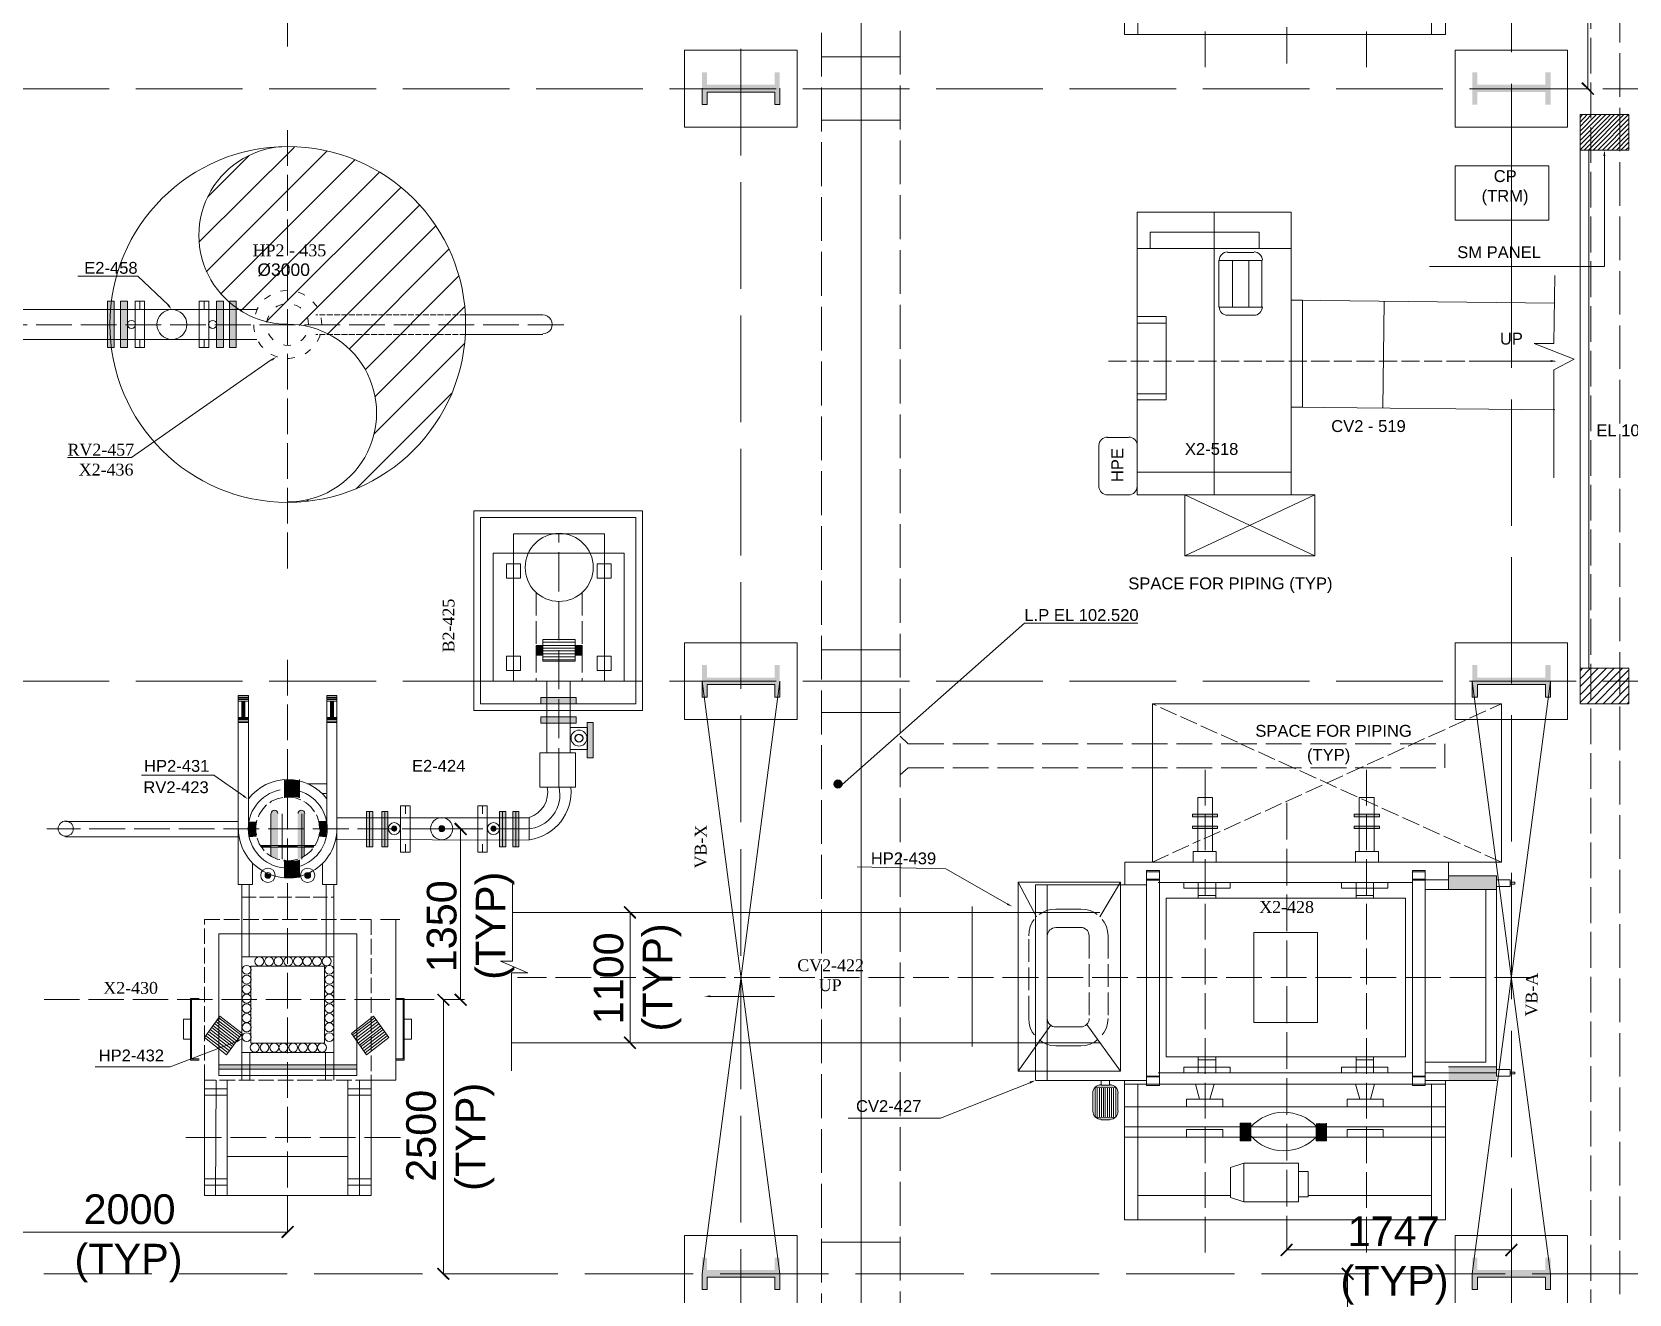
# Model space of a CAD drawing. Header units: inches. Extents: x 2602 to 127694, y 109 to 91908.
# Drawn here: x 17827 to 31301, y 41503 to 52152 of the extents above; entities that cross this region are included whole.
import ezdxf

# ---------------------------------------------------------------- set-up
doc = ezdxf.new("R2010")
doc.units = ezdxf.units.IN
doc.header["$MEASUREMENT"] = 0
doc.linetypes.add('PDF_IMPORT', pattern=[1, 0.8, -0.2])
doc.layers.add('PDF_Geometry', color=7, linetype='Continuous')
doc.layers.add('PDF_Solid Fills', color=7, linetype='Continuous', true_color=0x724639)
doc.layers.add('PDF_Text', color=230, linetype='Continuous', true_color=0xff007f)
doc.styles.add('PDF Arial', font='arial.ttf')
doc.styles.add('PDF Times New Roman', font='times.ttf')

msp = doc.modelspace()

# ---------------------------------------------------------------- hatches: boundary and pattern name
at = {"layer": 'PDF_Solid Fills', "transparency": 33554559}
for color, points in [(256, [(24136, 51539), (24136, 51811), (24094, 51811), (24094, 51706), (23523, 51706), (23523, 51811), (23480, 51811), (23480, 51539), (23523, 51539), (23523, 51644), (24094, 51644), (24094, 51539)]), (256, [(30638, 51539), (30638, 51811), (30595, 51811), (30595, 51706), (30021, 51706), (30021, 51811), (29978, 51811), (29978, 51539), (30021, 51539), (30021, 51644), (30595, 51644), (30595, 51539)]), (7, [(22136, 46976), (22080, 46976), (22080, 46894), (22136, 46894)]), (7, [(22470, 46976), (22411, 46976), (22411, 46894), (22470, 46894)]), (256, [(24136, 46540), (24136, 46812), (24094, 46812), (24094, 46704), (23523, 46704), (23523, 46812), (23480, 46812), (23480, 46540), (23523, 46540), (23523, 46645), (24094, 46645), (24094, 46540)]), (256, [(30638, 46540), (30638, 46812), (30595, 46812), (30595, 46704), (30021, 46704), (30021, 46812), (29978, 46812), (29978, 46540), (30021, 46540), (30021, 46645), (30595, 46645), (30595, 46540)]), (1, [(20085, 45838), (20023, 45845), (19958, 45838), (19958, 45690), (20000, 45697), (20043, 45697), (20085, 45690)]), (1, [(27830, 45553), (27617, 45553), (27617, 45530), (27830, 45530)]), (1, [(29194, 45553), (28981, 45553), (28981, 45530), (29194, 45530)]), (7, [(19721, 45490), (19659, 45490), (19656, 45458), (19653, 45428), (19656, 45395), (19659, 45366), (19659, 45362), (19721, 45366), (19718, 45395), (19715, 45428), (19718, 45458)]), (7, [(20309, 45490), (20246, 45490), (20253, 45458), (20253, 45395), (20246, 45366), (20309, 45362), (20309, 45366), (20312, 45395), (20315, 45428), (20312, 45458)]), (1, [(27830, 45451), (27617, 45451), (27617, 45431), (27830, 45431)]), (1, [(29194, 45451), (28981, 45451), (28981, 45431), (29194, 45431)]), (1, [(20000, 45159), (19958, 45166), (19958, 45018), (20023, 45011), (20085, 45018), (20085, 45166), (20043, 45159)]), (7, [(26931, 43266), (26833, 43266), (26823, 43263), (26820, 43263), (26807, 43257), (26797, 43247), (26971, 43243), (26957, 43257), (26944, 43263), (26941, 43263)]), (7, [(26967, 42994), (26971, 42997), (26797, 42994), (26803, 42991), (26807, 42988), (26820, 42981), (26823, 42978), (26833, 42978), (26836, 42974), (26928, 42974), (26931, 42978), (26941, 42978), (26944, 42981), (26957, 42988), (26961, 42991)]), (256, [(24136, 41541), (24136, 41810), (24094, 41810), (24094, 41705), (23523, 41705), (23523, 41810), (23480, 41810), (23480, 41541), (23523, 41541), (23523, 41646), (24094, 41646), (24094, 41541)]), (256, [(30638, 41541), (30638, 41810), (30595, 41810), (30595, 41705), (30021, 41705), (30021, 41810), (29978, 41810), (29978, 41541), (30021, 41541), (30021, 41646), (30595, 41646), (30595, 41541)])]:
    msp.add_hatch(color=color, dxfattribs=at).paths.add_polyline_path(points)
at = {"layer": 'PDF_Solid Fills', "true_color": 0x00b8b8, "transparency": 33554559}
for points in [[(30910, 51729), (30897, 51719), (30999, 51618), (31008, 51627)], [(21489, 45372), (21499, 45382), (21401, 45484), (21388, 45471)], [(30182, 45031), (29778, 45031), (29778, 44916), (30182, 44916)], [(22916, 44667), (22926, 44680), (22828, 44779), (22818, 44769)], [(21342, 43932), (21352, 43942), (21253, 44040), (21243, 44031)], [(21401, 44040), (21388, 44031), (21489, 43932), (21499, 43942)], [(22828, 43680), (22818, 43670), (22916, 43568), (22926, 43578)], [(30182, 43421), (29778, 43421), (29778, 43306), (30182, 43306)], [(28109, 42945), (28020, 42945), (28020, 42797), (28109, 42797)], [(28748, 42945), (28660, 42945), (28660, 42797), (28748, 42797)], [(19928, 41984), (19941, 41974), (20040, 42072), (20030, 42082)], [(28466, 41921), (28456, 41931), (28358, 41830), (28368, 41820)], [(30254, 41830), (30264, 41820), (30362, 41921), (30352, 41931)], [(21253, 41728), (21243, 41718), (21342, 41620), (21352, 41630)], [(28971, 41620), (28981, 41630), (28883, 41728), (28873, 41718)]]:
    msp.add_hatch(color=132, dxfattribs=at).paths.add_polyline_path(points)
at = {"layer": 'PDF_Solid Fills', "true_color": 0xb85b5b, "transparency": 33554559}
for points in [[(18465, 49879), (18465, 49489), (18521, 49489), (18521, 49879)], [(18573, 49879), (18573, 49489), (18632, 49489), (18632, 49879)], [(19384, 49879), (19384, 49489), (19443, 49489), (19443, 49879)], [(19495, 49879), (19495, 49489), (19551, 49489), (19551, 49879)], [(22418, 46537), (22119, 46537), (22119, 46484), (22418, 46484)], [(22418, 46373), (22119, 46373), (22119, 46320), (22418, 46320)], [(22562, 46327), (22510, 46327), (22510, 46028), (22562, 46028)], [(20702, 45576), (20650, 45576), (20650, 45277), (20702, 45277)], [(20830, 45576), (20778, 45576), (20778, 45277), (20830, 45277)], [(21824, 45576), (21771, 45576), (21771, 45277), (21824, 45277)], [(21936, 45576), (21883, 45576), (21883, 45277), (21936, 45277)], [(19843, 45287), (19754, 45287), (19764, 45274), (19843, 45274)], [(20069, 45287), (19902, 45287), (19902, 45274), (20069, 45274)], [(20213, 45287), (20125, 45287), (20125, 45274), (20204, 45274)], [(19817, 45047), (19803, 45054), (19797, 45047), (19797, 45044), (19794, 45038), (19794, 45031), (19797, 45028), (19797, 45021), (19800, 45018), (19803, 45018), (19810, 45011), (19823, 45011), (19830, 45018), (19833, 45018), (19836, 45021), (19839, 45028), (19839, 45038), (19836, 45038), (19826, 45044)], [(20174, 45028), (20174, 45044), (20171, 45047), (20171, 45051), (20167, 45054), (20164, 45054), (20161, 45051), (20154, 45049), (20158, 45051), (20164, 45054), (20161, 45054), (20158, 45057), (20145, 45057), (20141, 45054), (20138, 45054), (20135, 45051), (20131, 45044), (20131, 45041), (20128, 45038), (20128, 45031), (20131, 45028), (20131, 45021), (20135, 45018), (20138, 45018), (20145, 45011), (20158, 45011), (20161, 45015), (20167, 45018), (20171, 45021)]]:
    msp.add_hatch(color=13, dxfattribs=at).paths.add_polyline_path(points)
at = {"layer": 'PDF_Solid Fills', "true_color": 0x0000b8, "transparency": 33554559}
for points in [[(19623, 46507), (19597, 46507), (19597, 46369), (19623, 46369)], [(20371, 46507), (20345, 46507), (20345, 46369), (20371, 46369)]]:
    msp.add_hatch(color=172, dxfattribs=at).paths.add_polyline_path(points)
at = {"layer": 'PDF_Solid Fills', "true_color": 0x942500, "transparency": 33554559}
h = msp.add_hatch(color=24, dxfattribs=at)
h.paths.add_polyline_path([(22454, 46163), (22428, 46163), (22431, 46159), (22450, 46159)])
h.paths.add_polyline_path([(22460, 46166), (22457, 46166), (22454, 46163), (22460, 46163)])
h.paths.add_polyline_path([(22467, 46173), (22464, 46173), (22464, 46169), (22460, 46166), (22464, 46166), (22467, 46169)])
h.paths.add_polyline_path([(22414, 46209), (22411, 46209), (22411, 46202), (22408, 46199), (22408, 46186), (22411, 46179), (22411, 46176), (22418, 46169), (22418, 46166), (22421, 46166), (22421, 46163), (22428, 46163), (22428, 46166), (22424, 46166), (22414, 46176), (22414, 46179), (22411, 46186), (22411, 46199), (22414, 46202)])
h.paths.add_polyline_path([(22467, 46215), (22464, 46215), (22464, 46212), (22470, 46205), (22470, 46199), (22473, 46192), (22470, 46186), (22470, 46179), (22467, 46176), (22467, 46173), (22470, 46173), (22470, 46176), (22473, 46179), (22473, 46186), (22477, 46192), (22473, 46199), (22473, 46205), (22467, 46212)])
h.paths.add_polyline_path([(22450, 46225), (22431, 46225), (22428, 46222), (22424, 46222), (22414, 46212), (22414, 46209), (22418, 46209), (22418, 46212), (22421, 46215), (22424, 46215), (22428, 46219), (22434, 46222), (22450, 46222), (22454, 46219), (22457, 46219), (22460, 46215), (22464, 46215), (22457, 46222), (22454, 46222)])
for points in [[(24635, 45838), (24615, 45838), (24609, 45835), (24606, 45831), (24599, 45828), (24596, 45822), (24592, 45818), (24589, 45812), (24589, 45799), (24599, 45779), (24606, 45776), (24609, 45772), (24615, 45769), (24635, 45769), (24648, 45776), (24651, 45779), (24661, 45799), (24661, 45812), (24658, 45818), (24655, 45822), (24651, 45828), (24648, 45831)], [(20892, 45448), (20876, 45448), (20863, 45435), (20863, 45418), (20873, 45408), (20876, 45408), (20879, 45405), (20889, 45405), (20892, 45408), (20896, 45408), (20906, 45418), (20906, 45435)], [(21296, 45451), (21273, 45451), (21270, 45448), (21263, 45444), (21263, 45441), (21260, 45438), (21260, 45431), (21257, 45428), (21260, 45421), (21260, 45418), (21263, 45415), (21263, 45412), (21270, 45408), (21276, 45402), (21289, 45402), (21296, 45405), (21306, 45415), (21306, 45418), (21309, 45421), (21309, 45431), (21306, 45438), (21306, 45441)], [(21729, 45448), (21709, 45448), (21703, 45441), (21703, 45438), (21699, 45435), (21699, 45418), (21709, 45408), (21712, 45408), (21716, 45405), (21726, 45405), (21729, 45408), (21732, 45408), (21739, 45415), (21739, 45418), (21742, 45425), (21742, 45431), (21739, 45435), (21739, 45438)], [(19239, 43998), (19164, 43998), (19164, 43476), (19239, 43476), (19239, 43489), (19174, 43489), (19174, 43988), (19239, 43988)], [(20968, 43998), (20896, 43998), (20896, 43988), (20958, 43988), (20958, 43489), (20896, 43489), (20896, 43476), (20968, 43476)], [(20568, 43437), (19403, 43437), (19403, 43401), (20568, 43401)]]:
    msp.add_hatch(color=24, dxfattribs=at).paths.add_polyline_path(points)
at = {"layer": 'PDF_Solid Fills', "true_color": 0x002db8, "transparency": 33554559}
for points in [[(19879, 45585), (19866, 45585), (19859, 45582), (19856, 45579), (19849, 45576), (19846, 45572), (19846, 45566), (19843, 45562), (19843, 45198), (19872, 45182), (19902, 45172), (19902, 45562), (19899, 45566), (19895, 45572), (19885, 45582)], [(20105, 45585), (20089, 45585), (20085, 45582), (20079, 45579), (20072, 45572), (20069, 45566), (20069, 45172), (20099, 45182), (20125, 45198), (20125, 45566), (20122, 45572), (20115, 45579), (20108, 45582)]]:
    msp.add_hatch(color=162, dxfattribs=at).paths.add_polyline_path(points)

# ---------------------------------------------------------------- linework, layer by layer
at = {"layer": 'PDF_Geometry', "color": 30, "linetype": 'PDF_IMPORT', "lineweight": 0, "ltscale": 1125.093782, "true_color": 0xff7f00}
for points in [[(23808, 17356), (23808, 83868), (17307, 83868), (23808, 77216)], [(11954, 51673), (103310, 51673)], [(11954, 46674), (103310, 46674)]]:
    msp.add_lwpolyline(points, dxfattribs=at)
at = {"layer": 'PDF_Geometry', "color": 30, "linetype": 'PDF_IMPORT', "lineweight": 0, "ltscale": 1331.743661, "true_color": 0xff7f00}
msp.add_lwpolyline([(30310, 17356), (30310, 79643)], dxfattribs=at)
at = {"layer": 'PDF_Geometry', "color": 24, "linetype": 'PDF_IMPORT', "lineweight": 0, "ltscale": 462.502109, "true_color": 0x942500}
msp.add_lwpolyline([(25153, 72512), (25153, 35588), (24487, 35588), (24487, 72102)], dxfattribs=at)
at = {"layer": 'PDF_Geometry', "color": 24, "lineweight": 0, "true_color": 0x942500}
for points in [[(24822, 68409), (24822, 33419)], [(24487, 51942), (25153, 51942)], [(24487, 51408), (25153, 51408)], [(19839, 49932), (19797, 49902), (19790, 49896)], [(19944, 49856), (19928, 49850), (19895, 49837), (19885, 49830)], [(19984, 49971), (19944, 49968), (19925, 49964)], [(20128, 49932), (20105, 49945), (20072, 49955)], [(20233, 49827), (20227, 49840), (20197, 49876)], [(19725, 49810), (17730, 49810)], [(19735, 49827), (19728, 49814), (19712, 49771)], [(19826, 49758), (19813, 49732), (19810, 49699)], [(20095, 49820), (20089, 49827), (20059, 49843), (20040, 49850)], [(20161, 49682), (20158, 49715), (20151, 49745)], [(20272, 49682), (20266, 49738), (20266, 49741)], [(19698, 49682), (19698, 49656), (19705, 49623)], [(19826, 49607), (19826, 49600), (19846, 49574), (19862, 49554)], [(20095, 49545), (20112, 49561), (20135, 49587), (20138, 49594)], [(20233, 49541), (20253, 49577), (20259, 49597)], [(22136, 49600), (21483, 49600)], [(19725, 49558), (17730, 49558)], [(19738, 49538), (19757, 49505), (19774, 49489)], [(19948, 49512), (19961, 49508), (19994, 49505), (20010, 49508)], [(20131, 49436), (20151, 49449), (20177, 49472)], [(19843, 49433), (19892, 49410), (19899, 49410)], [(19987, 49397), (19997, 49397), (20046, 49404)], [(24487, 46940), (25153, 46940)], [(22172, 46674), (22172, 46071)], [(22368, 46674), (22368, 46071)], [(24487, 46409), (25153, 46409)], [(22457, 46222), (22447, 46222), (22457, 46222)], [(22460, 46219), (22454, 46219), (22460, 46219)], [(22457, 46163), (22450, 46163), (22457, 46163)], [(25219, 46146), (25153, 46209)], [(29746, 46146), (29746, 45943)], [(25219, 45943), (25153, 45884)], [(22172, 45779), (22113, 45779)], [(20676, 45576), (20676, 45277)], [(20804, 45576), (20804, 45277)], [(21798, 45576), (21798, 45277)], [(21909, 45576), (21909, 45277)], [(19567, 45490), (18111, 45490)], [(20391, 45339), (22021, 45333), (22021, 45520), (20400, 45520)], [(19567, 45362), (18111, 45362)], [(19597, 44959), (19597, 44349)], [(19659, 44959), (19659, 44349)], [(20309, 44959), (20309, 44349)], [(20374, 44959), (20374, 44349)], [(19282, 43309), (19282, 42335), (20689, 42335), (20689, 43309), (20896, 43309), (20896, 44664)], [(20932, 44664), (20768, 44664)], [(19239, 43476), (19164, 43476), (19164, 43998), (19239, 43998)], [(19239, 43489), (19174, 43489), (19174, 43988), (19239, 43988)], [(20896, 43476), (20968, 43476), (20968, 43998), (20896, 43998)], [(20896, 43489), (20958, 43489), (20958, 43988), (20896, 43988)], [(19164, 43824), (19105, 43824), (19105, 43653), (19164, 43653)], [(20968, 43824), (21030, 43824), (21030, 43653), (20968, 43653)], [(19131, 43653), (19131, 43653)], [(19597, 43542), (19597, 43309)], [(19666, 43542), (19666, 43309)], [(20305, 43542), (20305, 43309)], [(20374, 43542), (20374, 43309)], [(21030, 43653), (21030, 43653)], [(19403, 43437), (20568, 43437)], [(19403, 43401), (20571, 43401)], [(19475, 43309), (19475, 42335)], [(20492, 43309), (20492, 42335)], [(19475, 42663), (20492, 42663)], [(24487, 41941), (25153, 41941)]]:
    msp.add_lwpolyline(points, dxfattribs=at)
at = {"layer": 'PDF_Geometry', "linetype": 'PDF_IMPORT', "lineweight": 0, "ltscale": 377.218032}
for points in [[(30979, 61156), (30979, 35817)], [(19984, 56853), (19984, 52028)], [(27725, 55928), (27725, 51844)], [(29086, 55928), (29086, 51844)], [(19984, 47626), (19984, 51372)], [(22313, 49682), (15454, 49682)], [(19984, 46855), (19984, 42026)], [(27725, 45927), (27725, 41843)], [(29086, 45927), (29086, 41843)], [(22008, 45428), (17953, 45428)], [(30467, 44175), (21922, 44175)], [(20935, 42824), (19095, 42824)]]:
    msp.add_lwpolyline(points, dxfattribs=at)
at = {"layer": 'PDF_Geometry', "linetype": 'PDF_IMPORT', "lineweight": 0, "ltscale": 459.221952}
msp.add_lwpolyline([(31222, 61156), (31222, 36424)], dxfattribs=at)
at = {"layer": 'PDF_Geometry', "linetype": 'PDF_IMPORT', "lineweight": 0, "ltscale": 383.778346}
msp.add_lwpolyline([(28414, 55646), (28414, 51877)], dxfattribs=at)
at = {"layer": 'PDF_Geometry', "color": 132, "lineweight": 0, "true_color": 0x00b8b8}
for points in [[(30467, 54173), (30953, 54173), (30953, 52746), (30953, 51673), (30467, 51673)], [(27158, 53274), (27158, 52129)], [(29634, 53274), (29634, 52129)], [(30887, 51431), (30907, 51454)], [(30887, 51391), (30946, 51454)], [(30887, 51355), (30985, 51454)], [(30887, 51316), (31025, 51454)], [(30887, 51277), (31064, 51454)], [(30887, 51237), (31104, 51454)], [(30887, 51198), (31143, 51454)], [(30887, 51158), (31179, 51454)], [(30923, 51155), (31218, 51454)], [(30959, 51155), (31258, 51454)], [(30999, 51155), (31297, 51454)], [(31038, 51155), (31300, 51418)], [(31077, 51155), (31300, 51378)], [(31117, 51155), (31300, 51339)], [(31156, 51155), (31300, 51299)], [(31195, 51155), (31300, 51260)], [(31231, 51155), (31300, 51221)], [(30887, 51155), (30887, 46783)], [(30962, 51155), (30962, 46783)], [(31271, 51155), (31300, 51181)], [(24661, 45802), (26200, 47163), (27158, 47163)], [(30887, 46760), (30907, 46783)], [(30887, 46694), (30976, 46783)], [(30887, 46629), (30933, 46674), (31041, 46783)], [(30887, 46560), (31002, 46674), (31110, 46783)], [(30887, 46494), (31067, 46674), (31176, 46783)], [(30946, 46484), (31136, 46674), (31245, 46783)], [(31015, 46484), (31202, 46674), (31300, 46770)], [(31081, 46484), (31271, 46674), (31300, 46704)], [(31149, 46484), (31300, 46635)], [(31215, 46484), (31300, 46569)], [(31284, 46484), (31300, 46501)], [(21299, 45428), (21443, 45428), (21443, 44283), (21443, 43988), (21299, 43988), (21299, 42397)], [(27230, 44956), (27046, 44956), (27046, 45146), (29778, 45146), (29778, 44916), (30182, 44916), (30182, 43371), (29582, 43371)], [(27338, 45077), (27230, 45077)], [(27338, 45067), (27230, 45067)], [(27338, 45005), (27230, 45005)], [(29473, 45077), (29582, 45077)], [(29473, 45067), (29582, 45067)], [(29473, 45005), (29582, 45005)], [(29778, 45031), (30182, 45031), (30182, 44916)], [(27046, 44956), (26292, 44956), (26292, 43306)], [(26393, 44956), (26393, 43306)], [(27338, 44995), (27230, 44995)], [(27328, 44975), (29473, 44975)], [(27666, 44844), (27666, 44975)], [(27814, 44867), (27666, 44867)], [(27814, 44844), (27814, 44975)], [(28998, 44844), (28998, 44975)], [(28998, 44867), (29145, 44867)], [(29145, 44844), (29145, 44975)], [(29473, 44995), (29582, 44995)], [(29778, 44998), (29582, 44998)], [(29778, 44916), (29582, 44916)], [(29582, 43460), (30093, 43460), (30093, 44916)], [(21903, 44723), (22874, 44723), (22874, 43998), (22874, 43624), (21873, 43624)], [(21476, 43988), (21296, 43988)], [(27666, 43506), (27666, 43371)], [(27814, 43480), (27666, 43480)], [(27814, 43506), (27814, 43371)], [(28998, 43506), (28998, 43371)], [(28998, 43480), (29145, 43480)], [(29145, 43506), (29145, 43371)], [(29778, 43421), (30182, 43421)], [(27043, 43273), (27043, 43306), (26298, 43306)], [(26846, 43306), (26846, 43266), (26918, 43266), (26918, 43306)], [(27043, 43306), (27230, 43306)], [(27158, 43273), (27158, 42131)], [(27338, 43342), (27230, 43342)], [(27338, 43335), (27230, 43335)], [(27338, 43273), (27230, 43273)], [(27328, 43371), (29473, 43371)], [(27676, 43148), (27643, 43273)], [(27764, 43148), (27800, 43273)], [(29030, 43148), (28994, 43273)], [(29119, 43148), (29152, 43273)], [(29473, 43342), (29582, 43342)], [(29473, 43335), (29582, 43335)], [(29473, 43273), (29582, 43273)], [(29582, 43306), (29778, 43306), (30182, 43306)], [(29634, 43273), (29634, 42131)], [(29752, 43273), (29752, 43306)], [(26987, 43197), (26987, 43047)], [(29752, 43083), (27043, 43083)], [(26918, 42974), (26846, 42974)], [(28748, 42945), (28748, 42797), (28660, 42797), (28660, 42837)], [(28660, 42915), (28660, 42827)], [(28686, 42912), (28686, 42945)], [(28050, 42282), (27938, 42318), (27938, 42571), (28050, 42607)], [(21299, 41675), (21299, 42407)], [(27158, 42335), (27938, 42335)], [(28594, 42335), (29634, 42335)], [(19984, 42026), (17307, 42026)], [(19984, 42026), (19984, 42026)], [(28414, 41876), (28414, 41876)], [(28414, 41876), (30310, 41876)], [(30310, 41876), (30310, 41876)], [(21476, 41675), (21296, 41675)], [(28798, 41675), (28929, 41675)], [(28926, 39425), (28926, 40127), (28926, 41675)]]:
    msp.add_lwpolyline(points, dxfattribs=at)
for points in [[(27043, 53274), (29752, 53274), (29752, 52129), (27043, 52129)], [(30887, 51454), (31300, 51454), (31300, 51155), (30887, 51155)], [(21555, 48111), (22979, 48111), (22979, 46428), (21555, 46428)], [(21611, 48055), (22923, 48055), (22923, 46484), (21611, 46484)], [(21719, 47754), (22824, 47754), (22824, 46674), (21719, 46674)], [(21831, 47665), (21949, 47665), (21949, 47544), (21831, 47544)], [(22713, 47665), (22595, 47665), (22595, 47544), (22713, 47544)], [(21831, 46763), (21949, 46763), (21949, 46884), (21831, 46884)], [(22713, 46763), (22595, 46763), (22595, 46884), (22713, 46884)], [(30887, 46783), (31300, 46783), (31300, 46484), (30887, 46484)], [(27338, 43263), (27230, 43263), (27230, 45077), (27338, 45077)], [(29473, 43263), (29582, 43263), (29582, 45077), (29473, 45077)], [(27935, 44929), (27545, 44929), (27545, 44975), (27935, 44975)], [(28876, 44929), (29267, 44929), (29267, 44975), (28876, 44975)], [(30182, 44998), (30297, 44998), (30297, 44943), (30182, 44943)], [(30297, 44979), (30336, 44979), (30336, 44962), (30297, 44962)], [(27397, 44844), (29414, 44844), (29414, 43506), (27397, 43506)], [(19403, 44542), (20568, 44542), (20568, 43348), (19403, 43348)], [(28135, 44555), (28673, 44555), (28673, 43794), (28135, 43794)], [(19597, 44349), (20374, 44349), (20374, 43542), (19597, 43542)], [(19675, 44270), (20295, 44270), (20295, 43621), (19675, 43621)], [(27935, 43417), (27545, 43417), (27545, 43371), (27935, 43371)], [(28876, 43417), (29267, 43417), (29267, 43371), (28876, 43371)], [(30182, 43342), (30297, 43342), (30297, 43398), (30182, 43398)], [(27043, 43273), (29752, 43273), (29752, 42131), (27043, 42131)], [(30297, 43361), (30336, 43361), (30336, 43375), (30297, 43375)], [(27568, 43148), (27873, 43148), (27873, 43083), (27568, 43083)], [(29227, 43148), (28922, 43148), (28922, 43083), (29227, 43083)], [(27043, 42915), (29752, 42915), (29752, 42827), (27043, 42827)], [(27568, 42892), (27873, 42892), (27873, 42827), (27568, 42827)], [(28109, 42833), (28109, 42797), (28020, 42797), (28020, 42945), (28109, 42945), (28109, 42912)], [(29227, 42892), (28922, 42892), (28922, 42827), (29227, 42827)], [(28050, 42607), (28512, 42607), (28512, 42282), (28050, 42282)], [(28512, 42538), (28594, 42538), (28594, 42325), (28512, 42325)]]:
    msp.add_lwpolyline(points, close=True, dxfattribs=at)
at = {"layer": 'PDF_Geometry', "color": 17, "lineweight": 0, "true_color": 0x724639}
for points in [[(23333, 51998), (24284, 51998), (24284, 51349), (23333, 51349)], [(23333, 51998), (24284, 51998), (24284, 51349), (23333, 51349)], [(29834, 51998), (30782, 51998), (30782, 51349), (29834, 51349)], [(23808, 51644), (24094, 51644), (24094, 51539), (24136, 51539), (24136, 51677), (24136, 51539), (24094, 51539), (24094, 51644), (23808, 51644), (23523, 51644), (23523, 51539), (23480, 51539), (23480, 51677), (23480, 51539), (23523, 51539), (23523, 51644)], [(23808, 51644), (24094, 51644), (24094, 51539), (24136, 51539), (24136, 51677), (24136, 51539), (24094, 51539), (24094, 51644), (23808, 51644), (23523, 51644), (23523, 51539), (23480, 51539), (23480, 51677), (23480, 51539), (23523, 51539), (23523, 51644)], [(23333, 46999), (24284, 46999), (24284, 46350), (23333, 46350)], [(23333, 46999), (24284, 46999), (24284, 46350), (23333, 46350)], [(29834, 46999), (30782, 46999), (30782, 46350), (29834, 46350)], [(29834, 46999), (30782, 46999), (30782, 46350), (29834, 46350)], [(23808, 46645), (24094, 46645), (24094, 46540), (24136, 46540), (24136, 46674), (24136, 46540), (24094, 46540), (24094, 46645), (23808, 46645), (23523, 46645), (23523, 46540), (23480, 46540), (23480, 46674), (23480, 46540), (23523, 46540), (23523, 46645)], [(23808, 46645), (24094, 46645), (24094, 46540), (24136, 46540), (24136, 46674), (24136, 46540), (24094, 46540), (24094, 46645), (23808, 46645), (23523, 46645), (23523, 46540), (23480, 46540), (23480, 46674), (23480, 46540), (23523, 46540), (23523, 46645)], [(30310, 46645), (30595, 46645), (30595, 46540), (30638, 46540), (30638, 46674), (30638, 46540), (30595, 46540), (30595, 46645), (30310, 46645), (30021, 46645), (30021, 46540), (29978, 46540), (29978, 46674), (29978, 46540), (30021, 46540), (30021, 46645)], [(30310, 46645), (30595, 46645), (30595, 46540), (30638, 46540), (30638, 46674), (30638, 46540), (30595, 46540), (30595, 46645), (30310, 46645), (30021, 46645), (30021, 46540), (29978, 46540), (29978, 46674), (29978, 46540), (30021, 46540), (30021, 46645)], [(23333, 41997), (24284, 41997), (24284, 41351), (23333, 41351)], [(23333, 41997), (24284, 41997), (24284, 41351), (23333, 41351)], [(29834, 41997), (30782, 41997), (30782, 41351), (29834, 41351)], [(29834, 41997), (30782, 41997), (30782, 41351), (29834, 41351)], [(23808, 41646), (24094, 41646), (24094, 41541), (24136, 41541), (24136, 41675), (24136, 41541), (24094, 41541), (24094, 41646), (23808, 41646), (23523, 41646), (23523, 41541), (23480, 41541), (23480, 41675), (23480, 41541), (23523, 41541), (23523, 41646)], [(23808, 41646), (24094, 41646), (24094, 41541), (24136, 41541), (24136, 41675), (24136, 41541), (24094, 41541), (24094, 41646), (23808, 41646), (23523, 41646), (23523, 41541), (23480, 41541), (23480, 41675), (23480, 41541), (23523, 41541), (23523, 41646)], [(30310, 41646), (30595, 41646), (30595, 41541), (30638, 41541), (30638, 41675), (30638, 41541), (30595, 41541), (30595, 41646), (30310, 41646), (30021, 41646), (30021, 41541), (29978, 41541), (29978, 41675), (29978, 41541), (30021, 41541), (30021, 41646)], [(30310, 41646), (30595, 41646), (30595, 41541), (30638, 41541), (30638, 41675), (30638, 41541), (30595, 41541), (30595, 41646), (30310, 41646), (30021, 41646), (30021, 41541), (29978, 41541), (29978, 41675), (29978, 41541), (30021, 41541), (30021, 41646)]]:
    msp.add_lwpolyline(points, close=True, dxfattribs=at)
at = {"layer": 'PDF_Geometry', "color": 224, "lineweight": 0, "true_color": 0x940070}
for points in [[(30310, 49919), (30310, 51673)], [(27151, 50325), (28450, 50325)], [(27912, 50292), (28135, 50292)], [(27955, 50224), (27955, 49830)], [(28092, 50224), (28092, 49830)], [(30674, 50096), (30667, 49522), (30500, 49522), (30838, 49390), (30667, 49302), (30667, 48390)], [(30674, 49863), (28450, 49889), (28545, 49889), (28545, 49440), (28545, 48987), (28450, 48987), (30674, 48964)], [(29234, 49876), (29224, 48980)], [(27151, 49049), (27397, 49049), (27397, 49751), (27151, 49751)], [(27397, 49098), (27151, 49098)], [(26898, 48731), (27079, 48731)], [(28450, 48439), (27151, 48439)], [(28650, 48246), (27554, 47731)], [(27554, 48246), (28650, 47731)], [(30310, 39917), (30310, 41675)]]:
    msp.add_lwpolyline(points, dxfattribs=at)
at = {"layer": 'PDF_Geometry', "color": 102, "lineweight": 0, "true_color": 0x00dd37}
msp.add_lwpolyline([(19985, 48187, 1.000001), (19985, 49686, -1.000001), (19985, 51185)], format="xyb", dxfattribs=at)
for points in [[(19236, 50378), (20043, 51181)], [(19298, 50128), (20315, 51145)], [(19308, 50758), (19659, 51109)], [(19420, 49941), (20551, 51073)], [(19587, 49797), (20758, 50968)], [(19803, 49705), (20938, 50840)], [(20082, 49676), (21096, 50689)], [(20322, 49604), (21234, 50516)], [(20502, 49476), (21345, 50319)], [(20637, 49302), (21427, 50092)], [(20722, 49076), (21476, 49833)], [(20715, 48761), (21476, 49522)], [(20561, 48298), (21368, 49105)], [(20145, 48193), (20158, 48203)]]:
    msp.add_lwpolyline(points, dxfattribs=at)
at = {"layer": 'PDF_Geometry', "lineweight": 0}
for points in [[(31094, 51106), (31094, 50174), (29618, 50174)], [(30638, 49374), (30008, 49374)], [(21890, 46674), (21890, 47918), (22273, 47918), (22657, 47918), (22657, 46674)], [(22136, 47002), (22411, 47002)], [(22136, 46976), (22411, 46976)], [(22136, 46953), (22411, 46953)], [(22136, 46930), (22411, 46930)], [(22136, 46904), (22411, 46904)], [(22136, 46881), (22411, 46881)], [(22136, 46855), (22411, 46855)], [(20315, 45808), (20148, 45808)], [(20315, 45726), (20276, 45726)], [(19567, 45428), (19567, 44959), (19689, 44959), (19689, 45136)], [(20246, 45490), (20309, 45490)], [(20400, 45428), (20400, 44959), (20279, 44959), (20279, 45136)], [(19721, 45366), (19659, 45362)], [(20246, 45366), (20309, 45362)], [(19567, 43657), (19380, 43801)], [(19577, 43673), (19390, 43817)], [(19590, 43690), (19403, 43834)], [(20532, 43690), (20719, 43834)], [(20541, 43673), (20728, 43817)], [(20555, 43657), (20742, 43801)], [(19482, 43539), (19295, 43683)], [(19495, 43555), (19308, 43699)], [(19505, 43575), (19318, 43719)], [(19518, 43591), (19331, 43735)], [(19531, 43607), (19344, 43752)], [(19541, 43624), (19354, 43768)], [(19554, 43640), (19367, 43785)], [(20568, 43640), (20755, 43785)], [(20578, 43621), (20764, 43765)], [(20591, 43604), (20778, 43749)], [(20600, 43588), (20787, 43732)], [(20614, 43571), (20801, 43716)], [(20627, 43555), (20814, 43699)], [(20637, 43539), (20824, 43683)], [(26971, 43243), (26797, 43247), (26797, 42994), (26971, 42997)], [(26813, 43247), (26813, 42994)], [(26833, 43247), (26833, 42994)], [(26849, 43247), (26849, 42994)], [(26866, 43247), (26866, 42994)], [(26882, 43247), (26882, 42994)], [(26902, 43247), (26902, 42994)], [(26918, 43247), (26918, 42994)], [(26934, 43247), (26934, 42994)], [(26951, 43247), (26951, 42994)], [(26971, 43247), (26971, 42994)]]:
    msp.add_lwpolyline(points, dxfattribs=at)
for points in [[(29834, 51021), (30625, 51021), (30625, 50565), (29834, 50565)], [(22136, 47025), (22411, 47025), (22411, 46842), (22136, 46842)], [(22080, 46976), (22136, 46976), (22136, 46894), (22080, 46894)], [(22470, 46976), (22411, 46976), (22411, 46894), (22470, 46894)], [(27279, 45146), (30224, 45146), (30224, 46484), (27279, 46484)], [(19469, 43522), (19600, 43703), (19413, 43847), (19282, 43667)], [(20650, 43522), (20522, 43703), (20709, 43847), (20837, 43667)]]:
    msp.add_lwpolyline(points, close=True, dxfattribs=at)
at = {"layer": 'PDF_Geometry', "color": 224, "lineweight": 0, "true_color": 0x940070}
for points in [[(27151, 48246), (28450, 48246), (28450, 50630), (27151, 50630)], [(27262, 50463), (28181, 50463), (28181, 50325), (27262, 50325)], [(27840, 49830), (27840, 50224), (28204, 50224), (28204, 49830)], [(27151, 49695), (27397, 49695)], [(27554, 48246), (28650, 48246), (28650, 47731), (27554, 47731)]]:
    msp.add_lwpolyline(points, close=True, dxfattribs=at)
at = {"layer": 'PDF_Geometry', "linetype": 'PDF_IMPORT', "lineweight": 0, "ltscale": 190.249094}
msp.add_lwpolyline([(27800, 50630), (27800, 48246)], close=True, dxfattribs=at)
at = {"layer": 'PDF_Geometry', "color": 230, "lineweight": 0, "true_color": 0xff007f}
for points in [[(18721, 50165), (18721, 50165)], [(18977, 49850), (18721, 50092), (18213, 50092)], [(19846, 49384), (18668, 48561), (18127, 48561)], [(18668, 48626), (18668, 48626)], [(19613, 45707), (19361, 45881), (18750, 45881)], [(19413, 45845), (19413, 45845)], [(26055, 44795), (25537, 45090), (24789, 45107)], [(25537, 45090), (25537, 45090)], [(23549, 44014), (24081, 44014), (24091, 44014)], [(19554, 43634), (18993, 43421), (18360, 43421)], [(26246, 43286), (25491, 42988), (24714, 42988)], [(25491, 42988), (25491, 42988)]]:
    msp.add_lwpolyline(points, dxfattribs=at)
at = {"layer": 'PDF_Geometry', "color": 13, "lineweight": 0, "true_color": 0xb85b5b}
for points in [[(18465, 49840), (18465, 49682), (18465, 49525), (18465, 49489), (18521, 49489), (18521, 49682), (18521, 49879), (18465, 49879)], [(18573, 49840), (18573, 49682), (18573, 49525), (18573, 49489), (18632, 49489), (18632, 49682), (18632, 49879), (18573, 49879)], [(18698, 49879), (18737, 49879), (18777, 49879), (18777, 49489), (18737, 49489), (18737, 49558), (18737, 49489), (18698, 49489)], [(18737, 49879), (18737, 49810)], [(19279, 49879), (19279, 49810), (19279, 49879), (19239, 49879), (19239, 49489), (19279, 49489), (19318, 49489), (19318, 49879)], [(19384, 49840), (19384, 49682), (19384, 49525), (19384, 49489), (19443, 49489), (19443, 49682), (19443, 49879), (19384, 49879)], [(19495, 49840), (19495, 49682), (19495, 49525), (19495, 49489), (19551, 49489), (19551, 49682), (19551, 49879), (19495, 49879)], [(19279, 49558), (19279, 49489)], [(22119, 46537), (22418, 46537), (22418, 46484), (22119, 46484)], [(22119, 46373), (22418, 46373), (22418, 46320), (22119, 46320)], [(22562, 46327), (22562, 46028), (22510, 46028), (22510, 46327)], [(20702, 45576), (20702, 45277), (20650, 45277), (20650, 45576)], [(20830, 45576), (20830, 45277), (20778, 45277), (20778, 45576)], [(20935, 45622), (20978, 45622), (21017, 45622), (21017, 45231), (20978, 45231), (20978, 45300), (20978, 45231), (20935, 45231)], [(20978, 45622), (20978, 45556)], [(21588, 45231), (21627, 45231), (21627, 45300), (21627, 45231), (21667, 45231), (21667, 45622), (21627, 45622), (21588, 45622)], [(21627, 45622), (21627, 45556)], [(21824, 45576), (21824, 45277), (21771, 45277), (21771, 45576)], [(21936, 45576), (21936, 45277), (21883, 45277), (21883, 45576)]]:
    msp.add_lwpolyline(points, close=True, dxfattribs=at)
at = {"layer": 'PDF_Geometry', "color": 24, "linetype": 'PDF_IMPORT', "lineweight": 0, "ltscale": 62.322979, "true_color": 0x942500}
for points in [[(21486, 49764), (20223, 49764)], [(21486, 49600), (20223, 49600)]]:
    msp.add_lwpolyline(points, dxfattribs=at)
at = {"layer": 'PDF_Geometry', "color": 24, "lineweight": 0, "true_color": 0x942500}
msp.add_lwpolyline([(22137, 49604, 1.001444), (22136, 49764), (21483, 49764)], format="xyb", dxfattribs=at)
at = {"layer": 'PDF_Geometry', "color": 224, "lineweight": 0, "true_color": 0x940070}
for points in [[(28207, 49832, -0.41421), (28135, 49761), (27912, 49761, -0.41421), (27843, 49832)], [(27080, 48734, -0.41421), (27151, 48662), (27151, 48316, -0.41421), (27079, 48246), (26900, 48246, -0.41421), (26829, 48315), (26829, 48662, -0.41421), (26900, 48734)]]:
    msp.add_lwpolyline(points, format="xyb", dxfattribs=at)
at = {"layer": 'PDF_Geometry', "linetype": 'PDF_IMPORT', "lineweight": 0, "ltscale": 190.249094}
msp.add_lwpolyline([(26908, 49374), (30687, 49374)], dxfattribs=at)
at = {"layer": 'PDF_Geometry', "linetype": 'PDF_IMPORT', "lineweight": 0, "ltscale": 413.299757}
msp.add_lwpolyline([(22273, 45779), (22273, 47918)], dxfattribs=at)
at = {"layer": 'PDF_Geometry', "linetype": 'PDF_IMPORT', "lineweight": 0, "ltscale": 239.451446}
for points in [[(22080, 47419), (22080, 46674)], [(22470, 47419), (22470, 46674)]]:
    msp.add_lwpolyline(points, dxfattribs=at)
at = {"layer": 'PDF_Geometry', "color": 17, "lineweight": 0, "true_color": 0x724639}
for points in [[(23480, 46674), (24136, 41675)], [(24136, 46674), (23480, 41675)], [(29978, 46674), (30638, 41675)], [(30638, 46674), (29978, 41675)]]:
    msp.add_lwpolyline(points, dxfattribs=at)
at = {"layer": 'PDF_Geometry', "color": 172, "lineweight": 0, "true_color": 0x0000b8}
for points in [[(19567, 45428), (19567, 46553), (19653, 46553), (19653, 45428)], [(19567, 46553), (19653, 46553)], [(19567, 46507), (19653, 46507)], [(19597, 46507), (19597, 46369)], [(19623, 46507), (19623, 46369)], [(20400, 45428), (20400, 46553), (20315, 46553), (20315, 45428)], [(20400, 46553), (20315, 46553)], [(20400, 46507), (20315, 46507)], [(20345, 46507), (20345, 46369)], [(20371, 46507), (20371, 46369)], [(19567, 46369), (19653, 46369)], [(20400, 46369), (20315, 46369)], [(19567, 46327), (19653, 46327)], [(20400, 46327), (20315, 46327)], [(19380, 43309), (19377, 42335)], [(20591, 43309), (20591, 42335)]]:
    msp.add_lwpolyline(points, dxfattribs=at)
for points in [[(19653, 46540), (19567, 46540)], [(19653, 46530), (19567, 46530)], [(19653, 46520), (19567, 46520)], [(20315, 46540), (20400, 46540)], [(20315, 46530), (20400, 46530)], [(20315, 46520), (20400, 46520)], [(19653, 46360), (19567, 46360)], [(19653, 46350), (19567, 46350)], [(20315, 46360), (20400, 46360)], [(20315, 46350), (20400, 46350)], [(19653, 46337), (19567, 46337)], [(20315, 46337), (20400, 46337)], [(19282, 43234), (19475, 43234), (19475, 43181), (19282, 43181)], [(20689, 43234), (20492, 43234), (20492, 43181), (20689, 43181)], [(19282, 42476), (19475, 42476), (19475, 42423), (19282, 42423)], [(20689, 42476), (20492, 42476), (20492, 42423), (20689, 42423)]]:
    msp.add_lwpolyline(points, close=True, dxfattribs=at)
at = {"layer": 'PDF_Geometry', "linetype": 'PDF_IMPORT', "lineweight": 0, "ltscale": 187.858792}
for points in [[(27997, 46159), (27279, 46484)], [(27279, 45146), (27682, 45333)]]:
    msp.add_lwpolyline(points, dxfattribs=at)
at = {"layer": 'PDF_Geometry', "linetype": 'PDF_IMPORT', "lineweight": 0, "ltscale": 189.512461}
msp.add_lwpolyline([(27712, 45343), (30224, 46484)], dxfattribs=at)
at = {"layer": 'PDF_Geometry', "color": 24, "lineweight": 0, "true_color": 0x942500}
for points in [[(22368, 46284), (22513, 46284), (22513, 46097), (22368, 46097)], [(22113, 46071), (22414, 46071), (22414, 45779), (22113, 45779)]]:
    msp.add_lwpolyline(points, close=True, dxfattribs=at)
at = {"layer": 'PDF_Geometry', "color": 24, "linetype": 'PDF_IMPORT', "lineweight": 0, "ltscale": 377.218032, "true_color": 0x942500}
for points in [[(25219, 46146), (29746, 46146)], [(25219, 45943), (29746, 45943)]]:
    msp.add_lwpolyline(points, dxfattribs=at)
at = {"layer": 'PDF_Geometry', "linetype": 'PDF_IMPORT', "lineweight": 0, "ltscale": 190.841992}
msp.add_lwpolyline([(30224, 45146), (28023, 46146)], dxfattribs=at)
at = {"layer": 'PDF_Geometry', "color": 1, "lineweight": 0}
for points in [[(19958, 45845), (19958, 45690)], [(20085, 45845), (20085, 45690)], [(19944, 45694), (19895, 45681), (19849, 45661), (19833, 45648)], [(20095, 45674), (20049, 45690), (19997, 45697), (19977, 45697)], [(19807, 45631), (19774, 45595), (19744, 45549), (19738, 45530)], [(20210, 45572), (20181, 45615), (20141, 45648), (20122, 45658)], [(20253, 45428), (20250, 45477), (20236, 45526), (20227, 45546)], [(19725, 45503), (19715, 45454), (19715, 45402), (19721, 45379)], [(19728, 45349), (19744, 45303), (19774, 45261), (19787, 45244)], [(20213, 45284), (20236, 45326), (20250, 45376), (20253, 45398)], [(19810, 45221), (19849, 45195), (19895, 45172), (19918, 45169)], [(19948, 45159), (19997, 45159), (20049, 45166), (20069, 45172)], [(19958, 45018), (19958, 45166)], [(20085, 45159), (20085, 45166), (20085, 45159)], [(20085, 45018), (20085, 45166)], [(20099, 45182), (20141, 45208), (20181, 45241), (20194, 45261)], [(21880, 44962), (21880, 44313), (21781, 44313), (22011, 44214), (21873, 44214), (21873, 43388)], [(26147, 44979), (26301, 44687)], [(27010, 44979), (26836, 44687)], [(25760, 44772), (25760, 43591)], [(26324, 44706), (26351, 44723), (26387, 44739), (26423, 44749), (26465, 44752), (26675, 44752), (26715, 44749), (26754, 44739), (26790, 44723), (26813, 44706)], [(26836, 44723), (21880, 44723)], [(26282, 44664), (26265, 44641), (26249, 44605), (26239, 44565), (26236, 44526)], [(26905, 44526), (26902, 44565), (26892, 44605), (26872, 44641), (26856, 44664)], [(26236, 43827), (26239, 43788), (26249, 43749), (26265, 43712), (26285, 43690)], [(26856, 43690), (26872, 43712), (26892, 43749), (26902, 43788), (26905, 43827)], [(26147, 43384), (26423, 43772)], [(27010, 43384), (26725, 43778)], [(26836, 43624), (21873, 43624)], [(26324, 43647), (26351, 43630), (26387, 43611), (26423, 43601), (26465, 43598), (26675, 43598), (26715, 43601), (26754, 43611), (26790, 43630), (26813, 43647)]]:
    msp.add_lwpolyline(points, dxfattribs=at)
for points in [[(27663, 45694), (27787, 45694), (27787, 45238), (27663, 45238)], [(29149, 45694), (29024, 45694), (29024, 45238), (29149, 45238)], [(27617, 45553), (27830, 45553), (27830, 45530), (27617, 45530)], [(29194, 45553), (28981, 45553), (28981, 45530), (29194, 45530)], [(27617, 45451), (27830, 45451), (27830, 45431), (27617, 45431)], [(29194, 45451), (28981, 45451), (28981, 45431), (29194, 45431)], [(27623, 45238), (27817, 45238), (27817, 45146), (27623, 45146)], [(29188, 45238), (28994, 45238), (28994, 45146), (29188, 45146)], [(26147, 44979), (27010, 44979), (27010, 43384), (26147, 43384)]]:
    msp.add_lwpolyline(points, close=True, dxfattribs=at)
at = {"layer": 'PDF_Geometry', "color": 162, "lineweight": 0, "true_color": 0x002db8}
for points in [[(19843, 45198), (19843, 45556)], [(19938, 45556), (19938, 45172)], [(20105, 45556), (20105, 45172)], [(20125, 45198), (20125, 45556)]]:
    msp.add_lwpolyline(points, dxfattribs=at)
at = {"layer": 'PDF_Geometry', "linetype": 'PDF_IMPORT', "lineweight": 0, "ltscale": 387.058502}
msp.add_lwpolyline([(28414, 45648), (28414, 41876)], dxfattribs=at)
at = {"layer": 'PDF_Geometry', "color": 13, "lineweight": 0, "true_color": 0xb85b5b}
for points in [[(19754, 45287), (20213, 45287)], [(19764, 45274), (20204, 45274)]]:
    msp.add_lwpolyline(points, dxfattribs=at)
at = {"layer": 'PDF_Geometry', "linetype": 'PDF_IMPORT', "lineweight": 0, "ltscale": 150.887213}
msp.add_lwpolyline([(19597, 44851), (20374, 44851)], dxfattribs=at)
at = {"layer": 'PDF_Geometry', "color": 132, "linetype": 'PDF_IMPORT', "lineweight": 0, "ltscale": 164.00784, "true_color": 0x00b8b8}
msp.add_lwpolyline([(20689, 44664), (20689, 43309), (19282, 43309), (19282, 44664), (20689, 44664)], dxfattribs=at)
at = {"layer": 'PDF_Geometry', "color": 1, "linetype": 'PDF_IMPORT', "lineweight": 0, "ltscale": 239.451446}
for points in [[(26236, 43827), (26236, 44526)], [(26393, 43827), (26393, 44526)], [(26747, 44526), (26747, 43827)], [(26905, 44526), (26905, 43827)]]:
    msp.add_lwpolyline(points, dxfattribs=at)
at = {"layer": 'PDF_Geometry', "color": 1, "lineweight": 0}
for points in [[(26393, 44526, -0.401806), (26465, 44595), (26675, 44595), (26688, 44595), (26698, 44592), (26711, 44585), (26721, 44578), (26731, 44572), (26738, 44559), (26741, 44549), (26744, 44539), (26747, 44526)], [(26747, 43827, -0.401806), (26675, 43758), (26465, 43758, -0.444874), (26393, 43827)]]:
    msp.add_lwpolyline(points, format="xyb", dxfattribs=at)
at = {"layer": 'PDF_Geometry', "linetype": 'PDF_IMPORT', "lineweight": 0, "ltscale": 373.937875}
msp.add_lwpolyline([(17930, 43988), (21476, 43988)], dxfattribs=at)
at = {"layer": 'PDF_Geometry', "color": 132, "lineweight": 0, "true_color": 0x00b8b8}
msp.add_lwpolyline([(26848, 42978, -0.41421), (26777, 43047), (26777, 43197, -0.41421), (26848, 43270)], format="xyb", dxfattribs=at)
at = {"layer": 'PDF_Geometry', "color": 30, "linetype": 'PDF_IMPORT', "lineweight": 0, "ltscale": 1141.494566, "true_color": 0xff7f00}
msp.add_lwpolyline([(103310, 41675), (11954, 41675), (5732, 41675)], dxfattribs=at)
at = {"layer": 'PDF_Geometry', "color": 102, "lineweight": 0, "true_color": 0x00dd37}
for centre, radius in [((19985, 49684), 1501), ((22275, 47634), 287), ((19746, 44311), 37.7), ((19828, 44311), 37.7), ((19907, 44311), 37.7), ((19989, 44311), 37.7), ((20071, 44311), 37.7), ((20149, 44311), 37.7), ((20231, 44311), 37.7), ((20313, 44311), 37.7), ((19638, 44239), 37.7), ((19638, 44157), 37.7), ((20336, 44239), 37.7), ((20336, 44157), 37.7), ((19638, 44075), 37.7), ((20336, 44075), 37.7), ((19638, 43996), 37.7), ((19638, 43914), 37.7), ((20336, 43996), 37.7), ((20336, 43914), 37.7), ((19638, 43832), 37.7), ((19638, 43753), 37.7), ((20336, 43832), 37.7), ((20336, 43753), 37.7), ((19638, 43671), 37.7), ((20336, 43671), 37.7), ((19707, 43583), 37.7), ((19789, 43583), 37.7), ((19871, 43583), 37.7), ((19949, 43583), 37.7), ((20031, 43583), 37.7), ((20113, 43583), 37.7), ((20195, 43583), 37.7), ((20274, 43583), 37.7)]:
    msp.add_circle(centre, radius, dxfattribs=at)
at = {"layer": 'PDF_Geometry', "color": 13, "lineweight": 0, "true_color": 0xb85b5b}
for centre, radius in [((18667, 49684), 34.4), ((19008, 49684), 126), ((19352, 49684), 34.4), ((19818, 45036), 60.7), ((19818, 45036), 24.6), ((20153, 45036), 60.7), ((20153, 45036), 24.6)]:
    msp.add_circle(centre, radius, dxfattribs=at)
at = {"layer": 'PDF_Geometry', "color": 24, "lineweight": 0, "true_color": 0x942500}
for centre, radius in [((22442, 46194), 67.2), ((22442, 46194), 34.4), ((22442, 46194), 31.2), ((24627, 45807), 34.4), ((18112, 45430), 64), ((20884, 45430), 50.8), ((20884, 45430), 21.3), ((21284, 45430), 93.5), ((21284, 45430), 24.6), ((21721, 45430), 50.8), ((21721, 45430), 21.3)]:
    msp.add_circle(centre, radius, dxfattribs=at)
at = {"layer": 'PDF_Geometry', "color": 224, "lineweight": 0, "true_color": 0x940070}
for centre, start, end in [((27914, 50225), 90.0003, 179.9997), ((28137, 50225), 0.0003, 89.9997)]:
    msp.add_arc(centre, 70.5, start, end, dxfattribs=at)
at = {"layer": 'PDF_Geometry', "color": 102, "lineweight": 0, "true_color": 0x00dd37}
for radius, start, end in [(415, 37.166, 142.834), (333, 101.2176, 78.7824), (415, 179.9999, 0.0001)]:
    msp.add_arc((19985, 45430), radius, start, end, dxfattribs=at)
at = {"layer": 'PDF_Geometry', "lineweight": 0}
msp.add_arc((21994, 45715), 287, 272.7771, 12.9708, dxfattribs=at)
at = {"layer": 'PDF_Geometry', "color": 24, "lineweight": 0, "true_color": 0x942500}
for centre, radius, start, end in [((21957, 45735), 221, 286.9899, 12.0361), ((21967, 45741), 408, 277.9213, 5.6578)]:
    msp.add_arc(centre, radius, start, end, dxfattribs=at)
at = {"layer": 'PDF_Geometry', "color": 162, "lineweight": 0, "true_color": 0x002db8}
for centre in [(19874, 45558), (20100, 45558)]:
    msp.add_arc(centre, 27.9, 0.0007, 179.9993, dxfattribs=at)
at = {"layer": 'PDF_Geometry', "color": 132, "lineweight": 0, "true_color": 0x00b8b8}
for centre, radius, start, end in [((26920, 43199), 70.5, 0.0003, 89.9997), ((26920, 43048), 70.5, 270.0003, 359.9997), ((28389, 42661), 376, 42.9022, 137.8005), ((28389, 43088), 376, 221.8697, 316.7691)]:
    msp.add_arc(centre, radius, start, end, dxfattribs=at)
at = {"layer": 'PDF_Solid Fills', "color": 7, "transparency": 33554559}
for points in [[(31084, 51106), (31094, 51155), (31100, 51106)], [(30638, 49384), (30687, 49374), (30638, 49367)]]:
    msp.add_solid(points, dxfattribs=at)
at = {"layer": 'PDF_Solid Fills', "color": 230, "true_color": 0xff007f, "transparency": 33554559}
for points in [[(18983, 49853), (19006, 49810), (18970, 49843)], [(19843, 49390), (19889, 49410), (19853, 49377)], [(19616, 45713), (19653, 45677), (19607, 45700)], [(26059, 44801), (26098, 44772), (26052, 44788)], [(23549, 44008), (23500, 44014), (23549, 44024)], [(19551, 43644), (19600, 43657), (19557, 43627)], [(26242, 43296), (26292, 43306), (26249, 43279)]]:
    msp.add_solid(points, dxfattribs=at)
at = {"layer": 'PDF_Solid Fills', "color": 132, "true_color": 0x00b8b8, "transparency": 33554559}
msp.add_solid([(24668, 45795), (24625, 45769), (24658, 45808)], dxfattribs=at)

# ---------------------------------------------------------------- texts
at = {"layer": 'PDF_Text', "char_height": 100, "attachment_point": 7}
for s, insert, style in [('CP', (30159, 50884), 'PDF Arial'), ('(TRM)', (30057, 50689), 'PDF Arial'), ('E2-458', (18268, 50110), 'PDF Arial'), ('UP', (30211, 49513), 'PDF Arial'), ('CV2 - 519', (28788, 48775), 'PDF Arial'), ('EL 104.250', (31025, 48739), 'PDF Arial'), ('RV2-457', (18127, 48575), 'PDF Times New Roman'), ('X2-518', (27554, 48582), 'PDF Arial'), ('X2-436', (18222, 48408), 'PDF Times New Roman'), ('SPACE FOR PIPING (TYP)', (27076, 47419), 'PDF Arial'), ('SPACE FOR PIPING', (28148, 46204), 'PDF Arial'), ('(TYP)', (28584, 45973), 'PDF Arial'), ('HP2-431', (18773, 45908), 'PDF Arial'), ('E2-424', (21033, 45910), 'PDF Arial'), ('RV2-423', (18767, 45728), 'PDF Arial'), ('HP2-439', (24904, 45128), 'PDF Arial'), ('HP2-432', (18390, 43465), 'PDF Arial'), ('CV2-427', (24779, 43038), 'PDF Arial')]:
    msp.add_mtext(s, dxfattribs=dict(at, insert=insert, style=style))
at = {"layer": 'PDF_Text', "color": 32, "true_color": 0xdd6d00, "attachment_point": 7}
for s, insert, char_height, style in [('HP2 - 435', (19689, 50258), 100, 'PDF Times New Roman'), ('Ø3000', (19729, 50089), 105.7, 'PDF Arial'), ('X2-428', (28181, 44718), 100, 'PDF Times New Roman'), ('CV2-422', (24284, 44225), 100, 'PDF Times New Roman'), ('X2-430', (18429, 44035), 100, 'PDF Times New Roman'), ('UP', (24465, 44058), 100, 'PDF Times New Roman')]:
    msp.add_mtext(s, dxfattribs=dict(at, insert=insert, char_height=char_height, style=style))
at = {"layer": 'PDF_Text', "color": 7, "insert": (29851, 50242), "char_height": 100, "attachment_point": 7, "style": 'PDF Arial'}
msp.add_mtext('SM PANEL', dxfattribs=at)
at = {"layer": 'PDF_Text', "char_height": 100, "attachment_point": 7}
for s, insert, rotation, style in [('HPE', (27033, 48354), 90, 'PDF Arial'), ('VB-X', (23519, 45093), 89.478, 'PDF Times New Roman'), ('VB-A', (30528, 43844), 88.956, 'PDF Times New Roman')]:
    msp.add_mtext(s, dxfattribs=dict(at, insert=insert, rotation=rotation, style=style))
at = {"layer": 'PDF_Text', "color": 32, "true_color": 0xdd6d00, "insert": (21393, 46917), "char_height": 100, "attachment_point": 7, "rotation": 90, "style": 'PDF Times New Roman'}
msp.add_mtext('B2-425', dxfattribs=at)
at = {"layer": 'PDF_Text', "color": 132, "true_color": 0x00b8b8, "attachment_point": 7, "style": 'PDF Arial'}
for s, insert, char_height in [('L.P EL 102.520', (26200, 47181), 100), ('2000', (18262, 42091), 250), ('1747', (28926, 41908), 250), ('(TYP)', (18186, 41602), 250), ('(TYP)', (28866, 41415), 250)]:
    msp.add_mtext(s, dxfattribs=dict(at, insert=insert, char_height=char_height))
at = {"layer": 'PDF_Text', "color": 132, "true_color": 0x00b8b8, "char_height": 250, "attachment_point": 7, "rotation": 90, "style": 'PDF Arial'}
for s, insert in [('(TYP)', (21897, 44155)), ('1350', (21412, 44218)), ('(TYP)', (23305, 43719)), ('1100', (22819, 43778)), ('(TYP)', (21727, 42374)), ('2500', (21238, 42450))]:
    msp.add_mtext(s, dxfattribs=dict(at, insert=insert))

doc.saveas('drawing.dxf')
